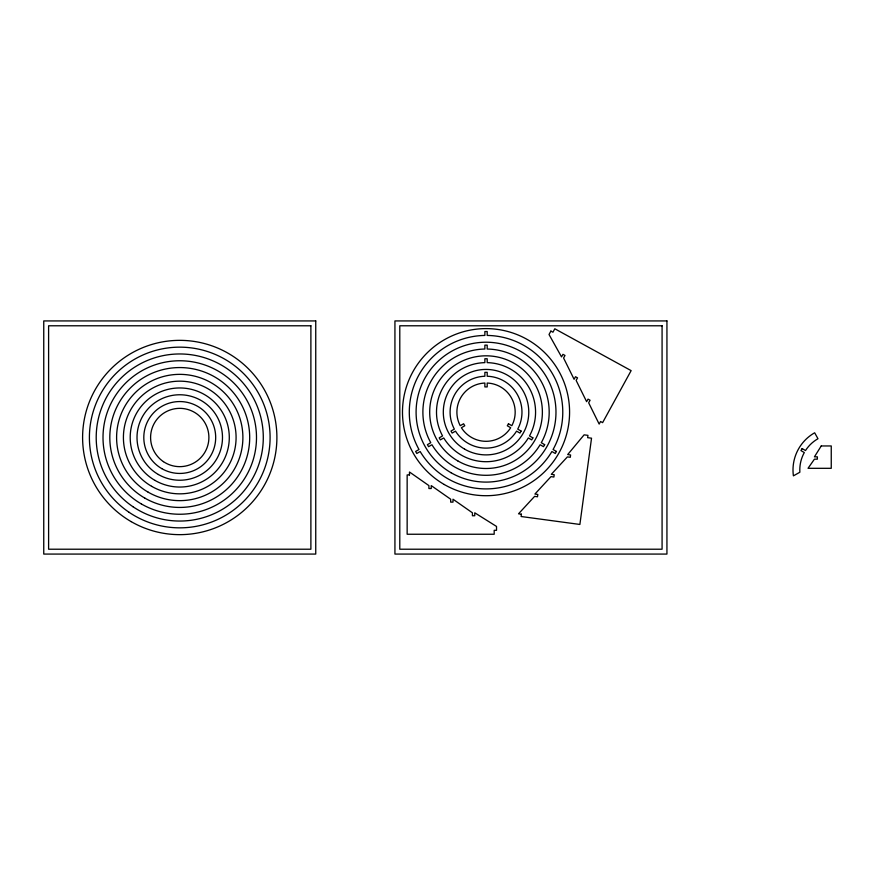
<?xml version="1.0" encoding="UTF-8"?>
<svg xmlns="http://www.w3.org/2000/svg" width="875" height="875" viewBox="0 0 875 875"><rect width="100%" height="100%" fill="white"/><g stroke="black" fill="none" stroke-linecap="round" stroke-linejoin="round"><path stroke-width="1.31" d="M521.423 514.205L521.106 516.513L579.884 524.453L591.533 438.189L587.639 437.664L587.956 435.356L584.106 434.842L567.689 454.573L570.598 454.967L570.292 457.286L567.383 456.892L551.305 474.327L554.203 474.709L553.886 477.028L550.987 476.634L534.909 494.069L537.808 494.462L537.502 496.77L534.603 496.377L518.525 513.811L521.423 514.205M550.889 331.1L549.019 334.502L561.542 356.912L562.964 354.331L564.998 355.458L563.587 358.028L574.087 379.302L575.498 376.731L577.533 377.858L576.133 380.417L586.622 401.691L588.033 399.12L590.078 400.247L588.667 402.806L599.167 424.08L600.567 421.509L602.613 422.636L631.137 370.628L554.816 328.781L552.934 332.216L550.889 331.1M508.473 423.762L507.303 425.786L510.672 427.733A29.137 29.137 0 0 1 461.398 427.733L464.767 425.786L463.597 423.762L460.239 425.709A29.137 29.137 0 0 1 484.87 383.042L484.87 386.925L487.2 386.925L487.2 383.042A29.137 29.137 0 0 1 511.831 425.709L508.473 423.762M521.095 431.058L519.925 433.07L516.567 431.134A35.941 35.941 0 0 1 455.503 431.134L452.145 433.07L450.975 431.058L454.344 429.111A35.941 35.941 0 0 1 484.87 376.239L484.87 372.356L487.2 372.356L487.2 376.239A35.941 35.941 0 0 1 517.727 429.111L521.095 431.058M532.875 437.861L531.716 439.873L528.347 437.938A49.547 49.547 0 0 1 443.723 437.938L440.355 439.873L439.195 437.861L442.564 435.914A49.547 49.547 0 0 1 484.87 362.633L484.87 358.75L487.2 358.75L487.2 362.633A49.547 49.547 0 0 1 529.506 435.914L532.875 437.861M544.655 444.653L543.495 446.677L540.127 444.73A63.142 63.142 0 0 1 431.944 444.73L428.575 446.677L427.416 444.653L430.773 442.717A63.142 63.142 0 0 1 484.87 349.027L484.87 345.144L487.2 345.144L487.2 349.027A63.142 63.142 0 0 1 541.297 442.717L544.655 444.653M556.434 451.456L555.275 453.48L551.906 451.533A76.737 76.737 0 0 1 420.164 451.533L416.795 453.48L415.636 451.456L419.005 449.52A76.737 76.737 0 0 1 484.87 335.431L484.87 331.538L487.2 331.538L487.2 335.431A76.737 76.737 0 0 1 553.066 449.52L556.434 451.456M802.156 448.569L800.964 450.581L804.3 452.561A35.941 35.941 0 0 0 799.87 472.238L793.406 475.847A42.744 42.744 0 0 1 814.658 432.786L817.972 438.725A35.941 35.941 0 0 0 805.492 450.559L802.156 448.569M821.242 445.955L814.428 456.838L817.37 456.838L817.37 459.167L814.428 459.167L808.03 468.311L831.25 468.311L831.25 445.955L821.242 445.955M315.744 320.928L43.75 320.928L43.75 554.072L315.744 554.072L315.744 320.928M666.936 320.928L394.931 320.928L394.931 554.072L666.936 554.072L666.936 320.928M310.887 325.784L48.606 325.784L48.606 549.216L310.887 549.216L310.887 325.784M662.08 325.784L399.787 325.784L399.787 549.216L662.08 549.216L662.08 325.784M409.478 474.928L407.148 474.928L407.148 534.242L494.189 534.242L494.189 530.316L496.519 530.316L496.519 526.433L474.753 512.805L474.753 515.747L472.423 515.747L472.423 512.805L452.998 499.209L452.998 502.13L450.669 502.13L450.669 499.209L431.233 485.603L431.233 488.534L428.903 488.534L428.903 485.603L409.478 472.008L409.478 474.928M129.106 512.312A90.344 90.344 0 0 0 269.861 443.942A90.344 90.344 0 0 0 140.273 356.234A90.344 90.344 0 0 0 129.106 512.312M132.923 506.691A83.541 83.541 0 0 0 263.08 443.461A83.541 83.541 0 0 0 143.248 362.359A83.541 83.541 0 0 0 132.923 506.691M141.378 503.956A76.737 76.737 0 0 0 256.495 437.5A76.737 76.737 0 0 0 141.378 371.044A76.737 76.737 0 0 0 141.378 503.956M144.78 498.072A69.945 69.945 0 0 0 249.692 437.5A69.945 69.945 0 0 0 144.78 376.928A69.945 69.945 0 0 0 144.78 498.072M148.181 492.188A63.142 63.142 0 0 0 242.889 437.5A63.142 63.142 0 0 0 148.181 382.812A63.142 63.142 0 0 0 148.181 492.188M151.583 486.292A56.339 56.339 0 0 0 236.086 437.5A56.339 56.339 0 0 0 151.583 388.708A56.339 56.339 0 0 0 151.583 486.292M154.973 480.408A49.547 49.547 0 0 0 229.294 437.5A49.547 49.547 0 0 0 154.973 394.592A49.547 49.547 0 0 0 154.973 480.408M158.375 474.512A42.744 42.744 0 0 0 222.491 437.5A42.744 42.744 0 0 0 158.375 400.488A42.744 42.744 0 0 0 158.375 474.512M161.777 468.628A35.941 35.941 0 0 0 215.688 437.5A35.941 35.941 0 0 0 161.777 406.372A35.941 35.941 0 0 0 161.777 468.628M163.417 461.639A29.137 29.137 0 0 0 208.819 439.578A29.137 29.137 0 0 0 167.016 411.283A29.137 29.137 0 0 0 163.417 461.639M131.173 521.631A97.147 97.147 0 0 0 276.894 437.5A97.147 97.147 0 0 0 131.173 353.369A97.147 97.147 0 0 0 131.173 521.631M444.259 484.509A83.541 83.541 0 0 0 569.581 412.158A83.541 83.541 0 0 0 444.259 339.806A83.541 83.541 0 0 0 444.259 484.509M451.062 472.73A69.945 69.945 0 0 0 555.975 412.158A69.945 69.945 0 0 0 451.062 351.586A69.945 69.945 0 0 0 451.062 472.73M457.866 460.95A56.339 56.339 0 0 0 542.38 412.158A56.339 56.339 0 0 0 457.866 363.366A56.339 56.339 0 0 0 457.866 460.95M464.669 449.17A42.744 42.744 0 0 0 528.773 412.158A42.744 42.744 0 0 0 464.669 375.145A42.744 42.744 0 0 0 464.669 449.17"/></g></svg>
